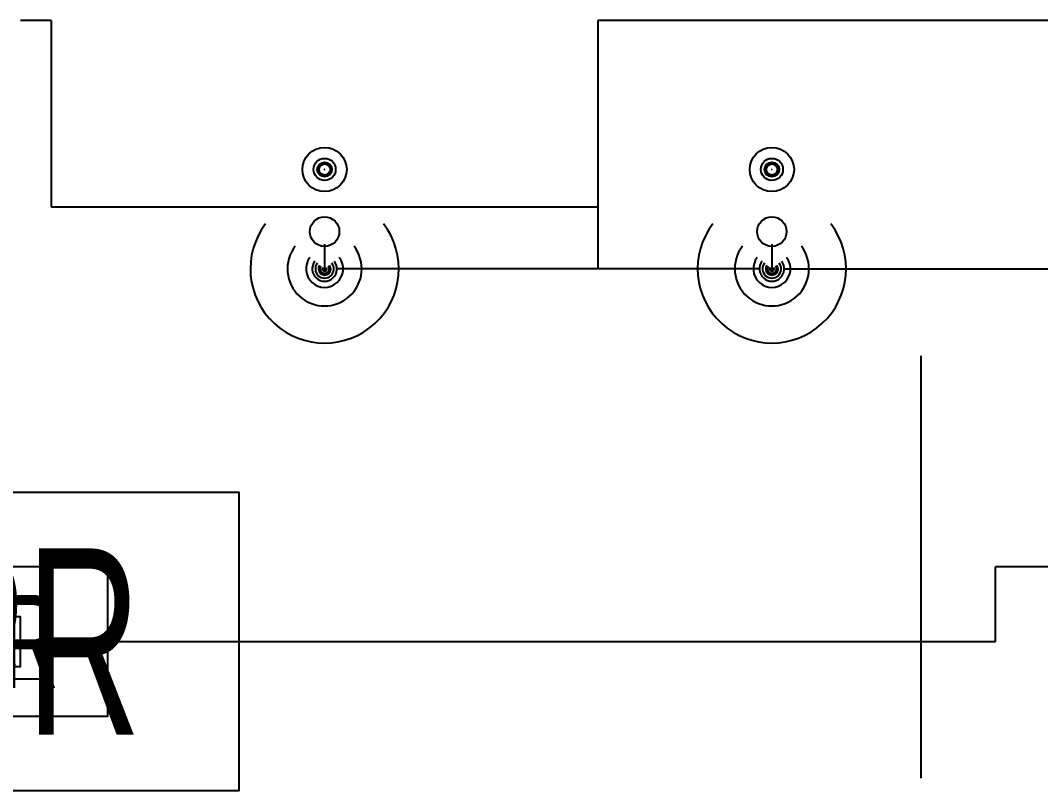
# Model space of a CAD drawing. Extents: x -22136 to 18501, y -126 to 776.
# Drawn here: x -2373.9 to -2045.5, y 139.7 to 387.7 of the extents above; entities that cross this region are included whole.
import ezdxf
from ezdxf.enums import TextEntityAlignment as Align

# ---------------------------------------------------------------- set-up
doc = ezdxf.new("R2010")
doc.units = 0
doc.header["$LTSCALE"] = 48
doc.header["$MEASUREMENT"] = 0
for name, color, linetype in [('F-SPRK-HEAD-N', 2, 'Continuous'), ('F-SPRK-HEAD-N @ 1 (1)', 2, 'Continuous'), ('F-SPRK-HEAD-N @ 1 (2)', 2, 'Continuous'), ('F-SPRK-HEAD-N @ 128', 2, 'Continuous'), ('F-SPRK-HEAD-N @ 192', 2, 'Continuous'), ('F-SPRK-HEAD-N @ 48', 2, 'Continuous'), ('F-SPRK-HEAD-N @ 64', 2, 'Continuous'), ('F-SPRK-HEAD-N @ 96', 2, 'Continuous'), ('F-SPRN-N', 1, 'Continuous'), ('F-SPRN-N @ 1 (1)', 1, 'Continuous'), ('F-SPRN-N @ 1 (2)', 1, 'Continuous'), ('F-SPRN-N @ 12', 1, 'Continuous'), ('F-SPRN-N @ 128', 1, 'Continuous'), ('F-SPRN-N @ 16', 1, 'Continuous'), ('F-SPRN-N @ 192', 1, 'Continuous'), ('F-SPRN-N @ 2', 1, 'Continuous'), ('F-SPRN-N @ 24', 1, 'Continuous'), ('F-SPRN-N @ 384', 1, 'Continuous'), ('F-SPRN-N @ 4', 1, 'Continuous'), ('F-SPRN-N @ 48', 1, 'Continuous'), ('F-SPRN-N @ 64', 1, 'Continuous'), ('F-SPRN-N @ 768', 1, 'Continuous'), ('F-SPRN-N @ 8', 1, 'Continuous'), ('F-SPRN-N @ 96', 1, 'Continuous')]:
    doc.layers.add(name, color=color, linetype=linetype)
doc.layers.add('P-SAN-DFU', color=7, linetype='Continuous', plot=False)
doc.styles.add('Arial Narrow', font='ARIALN.TTF')

# ---------------------------------------------------------------- blocks, each defined once
blk = doc.blocks.new('*U14')
blk.add_circle((0, 0), 0.037109375)
blk = doc.blocks.new('*U672')
at = {"layer": 'F-SPRK-HEAD-N @ 1 (1)'}
blk.add_blockref('*U14', (-2276.000000014936, 339.7428015229962), dxfattribs=at)
at = {"layer": 'F-SPRK-HEAD-N @ 1 (2)'}
blk.add_blockref('*U14', (-2276.000000014936, 339.7428015229962), dxfattribs=at)
at = {"layer": 'F-SPRK-HEAD-N @ 128', "xscale": 128, "yscale": 128, "zscale": 128}
blk.add_blockref('*U14', (-2276.000000014936, 319.7428015229962), dxfattribs=at)
at = {"layer": 'F-SPRK-HEAD-N @ 192', "xscale": 192, "yscale": 192, "zscale": 192}
blk.add_blockref('*U14', (-2276.000000014936, 339.7428015229962), dxfattribs=at)
at = {"layer": 'F-SPRK-HEAD-N @ 48', "xscale": 48, "yscale": 48, "zscale": 48}
blk.add_blockref('*U14', (-2276.000000014936, 339.7428015229962), dxfattribs=at)
at = {"layer": 'F-SPRK-HEAD-N @ 64', "xscale": 64, "yscale": 64, "zscale": 64}
blk.add_blockref('*U14', (-2276.000000014936, 339.7428015229962), dxfattribs=at)
at = {"layer": 'F-SPRK-HEAD-N @ 96', "xscale": 96, "yscale": 96, "zscale": 96}
blk.add_blockref('*U14', (-2276.000000014936, 339.7428015229962), dxfattribs=at)
blk = doc.blocks.new('*U673')
at = {"layer": 'F-SPRK-HEAD-N @ 1 (1)'}
blk.add_blockref('*U14', (-2132.000000014936, 339.7428015229962), dxfattribs=at)
at = {"layer": 'F-SPRK-HEAD-N @ 1 (2)'}
blk.add_blockref('*U14', (-2132.000000014936, 339.7428015229962), dxfattribs=at)
at = {"layer": 'F-SPRK-HEAD-N @ 128', "xscale": 128, "yscale": 128, "zscale": 128}
blk.add_blockref('*U14', (-2132.000000014936, 319.7428015229962), dxfattribs=at)
at = {"layer": 'F-SPRK-HEAD-N @ 192', "xscale": 192, "yscale": 192, "zscale": 192}
blk.add_blockref('*U14', (-2132.000000014936, 339.7428015229962), dxfattribs=at)
at = {"layer": 'F-SPRK-HEAD-N @ 48', "xscale": 48, "yscale": 48, "zscale": 48}
blk.add_blockref('*U14', (-2132.000000014936, 339.7428015229962), dxfattribs=at)
at = {"layer": 'F-SPRK-HEAD-N @ 64', "xscale": 64, "yscale": 64, "zscale": 64}
blk.add_blockref('*U14', (-2132.000000014936, 339.7428015229962), dxfattribs=at)
at = {"layer": 'F-SPRK-HEAD-N @ 96', "xscale": 96, "yscale": 96, "zscale": 96}
blk.add_blockref('*U14', (-2132.000000014936, 339.7428015229962), dxfattribs=at)
blk = doc.blocks.new('*U15')
at = {"linetype": 'Continuous'}
blk.add_arc((0, 0), 0.03111555437015312, 232.5669694738212, 127.4330305261797, dxfattribs=at)
blk = doc.blocks.new('*U675')
at = {"layer": 'F-SPRN-N @ 1 (1)', "rotation": 270}
blk.add_blockref('*U15', (-2276.000000014936, 307.7428015229962), dxfattribs=at)
at = {"layer": 'F-SPRN-N @ 1 (2)', "rotation": 270}
blk.add_blockref('*U15', (-2276.000000014936, 307.7428015229962), dxfattribs=at)
at = {"layer": 'F-SPRN-N @ 12', "xscale": 12, "yscale": 12, "zscale": 12, "rotation": 270}
blk.add_blockref('*U15', (-2276.000000014936, 307.7428015229962), dxfattribs=at)
at = {"layer": 'F-SPRN-N @ 128', "xscale": 128, "yscale": 128, "zscale": 128, "rotation": 270}
blk.add_blockref('*U15', (-2276.000000014936, 307.7428015229962), dxfattribs=at)
at = {"layer": 'F-SPRN-N @ 16', "xscale": 16, "yscale": 16, "zscale": 16, "rotation": 270}
blk.add_blockref('*U15', (-2276.000000014936, 307.7428015229962), dxfattribs=at)
at = {"layer": 'F-SPRN-N @ 192', "xscale": 192, "yscale": 192, "zscale": 192, "rotation": 270}
blk.add_blockref('*U15', (-2276.000000014936, 307.7428015229962), dxfattribs=at)
at = {"layer": 'F-SPRN-N @ 2', "xscale": 2, "yscale": 2, "zscale": 2, "rotation": 270}
blk.add_blockref('*U15', (-2276.000000014936, 307.7428015229962), dxfattribs=at)
at = {"layer": 'F-SPRN-N @ 24', "xscale": 24, "yscale": 24, "zscale": 24, "rotation": 270}
blk.add_blockref('*U15', (-2276.000000014936, 307.7428015229962), dxfattribs=at)
at = {"layer": 'F-SPRN-N @ 384', "xscale": 384, "yscale": 384, "zscale": 384, "rotation": 270}
blk.add_blockref('*U15', (-2276.000000014936, 307.7428015229962), dxfattribs=at)
at = {"layer": 'F-SPRN-N @ 4', "xscale": 4, "yscale": 4, "zscale": 4, "rotation": 270}
blk.add_blockref('*U15', (-2276.000000014936, 307.7428015229962), dxfattribs=at)
at = {"layer": 'F-SPRN-N @ 48', "xscale": 48, "yscale": 48, "zscale": 48, "rotation": 270}
blk.add_blockref('*U15', (-2276.000000014936, 307.7428015229962), dxfattribs=at)
at = {"layer": 'F-SPRN-N @ 64', "xscale": 64, "yscale": 64, "zscale": 64, "rotation": 270}
blk.add_blockref('*U15', (-2276.000000014936, 307.7428015229962), dxfattribs=at)
at = {"layer": 'F-SPRN-N @ 768', "xscale": 768, "yscale": 768, "zscale": 768, "rotation": 270}
blk.add_blockref('*U15', (-2276.000000014936, 307.7428015229962), dxfattribs=at)
at = {"layer": 'F-SPRN-N @ 8', "xscale": 8, "yscale": 8, "zscale": 8, "rotation": 270}
blk.add_blockref('*U15', (-2276.000000014936, 307.7428015229962), dxfattribs=at)
at = {"layer": 'F-SPRN-N @ 96', "xscale": 96, "yscale": 96, "zscale": 96, "rotation": 270}
blk.add_blockref('*U15', (-2276.000000014936, 307.7428015229962), dxfattribs=at)
blk = doc.blocks.new('*U676')
at = {"layer": 'F-SPRN-N @ 1 (1)', "rotation": 270}
blk.add_blockref('*U15', (-2132.000000014936, 307.7428015229962), dxfattribs=at)
at = {"layer": 'F-SPRN-N @ 1 (2)', "rotation": 270}
blk.add_blockref('*U15', (-2132.000000014936, 307.7428015229962), dxfattribs=at)
at = {"layer": 'F-SPRN-N @ 12', "xscale": 12, "yscale": 12, "zscale": 12, "rotation": 270}
blk.add_blockref('*U15', (-2132.000000014936, 307.7428015229962), dxfattribs=at)
at = {"layer": 'F-SPRN-N @ 128', "xscale": 128, "yscale": 128, "zscale": 128, "rotation": 270}
blk.add_blockref('*U15', (-2132.000000014936, 307.7428015229962), dxfattribs=at)
at = {"layer": 'F-SPRN-N @ 16', "xscale": 16, "yscale": 16, "zscale": 16, "rotation": 270}
blk.add_blockref('*U15', (-2132.000000014936, 307.7428015229962), dxfattribs=at)
at = {"layer": 'F-SPRN-N @ 192', "xscale": 192, "yscale": 192, "zscale": 192, "rotation": 270}
blk.add_blockref('*U15', (-2132.000000014936, 307.7428015229962), dxfattribs=at)
at = {"layer": 'F-SPRN-N @ 2', "xscale": 2, "yscale": 2, "zscale": 2, "rotation": 270}
blk.add_blockref('*U15', (-2132.000000014936, 307.7428015229962), dxfattribs=at)
at = {"layer": 'F-SPRN-N @ 24', "xscale": 24, "yscale": 24, "zscale": 24, "rotation": 270}
blk.add_blockref('*U15', (-2132.000000014936, 307.7428015229962), dxfattribs=at)
at = {"layer": 'F-SPRN-N @ 384', "xscale": 384, "yscale": 384, "zscale": 384, "rotation": 270}
blk.add_blockref('*U15', (-2132.000000014936, 307.7428015229962), dxfattribs=at)
at = {"layer": 'F-SPRN-N @ 4', "xscale": 4, "yscale": 4, "zscale": 4, "rotation": 270}
blk.add_blockref('*U15', (-2132.000000014936, 307.7428015229962), dxfattribs=at)
at = {"layer": 'F-SPRN-N @ 48', "xscale": 48, "yscale": 48, "zscale": 48, "rotation": 270}
blk.add_blockref('*U15', (-2132.000000014936, 307.7428015229962), dxfattribs=at)
at = {"layer": 'F-SPRN-N @ 64', "xscale": 64, "yscale": 64, "zscale": 64, "rotation": 270}
blk.add_blockref('*U15', (-2132.000000014936, 307.7428015229962), dxfattribs=at)
at = {"layer": 'F-SPRN-N @ 768', "xscale": 768, "yscale": 768, "zscale": 768, "rotation": 270}
blk.add_blockref('*U15', (-2132.000000014936, 307.7428015229962), dxfattribs=at)
at = {"layer": 'F-SPRN-N @ 8', "xscale": 8, "yscale": 8, "zscale": 8, "rotation": 270}
blk.add_blockref('*U15', (-2132.000000014936, 307.7428015229962), dxfattribs=at)
at = {"layer": 'F-SPRN-N @ 96', "xscale": 96, "yscale": 96, "zscale": 96, "rotation": 270}
blk.add_blockref('*U15', (-2132.000000014936, 307.7428015229962), dxfattribs=at)
blk = doc.blocks.new('*U12')
at = {"layer": 'DEFPOINTS'}
blk.add_lwpolyline([(-0.1099673390542166, -0.0625), (0.1099673390542164, -0.0625), (0.1099673390542164, 0.0625), (-0.1099673390542166, 0.0625)], close=True, dxfattribs=at)
at = {"style": 'Arial Narrow', "width": 0.75}
blk.add_text('SPR', height=0.078125, dxfattribs=at).set_placement((-1.799086849145543e-16, 0), align=Align.MIDDLE)
blk = doc.blocks.new('*U703')
at = {"layer": 'F-SPRN-N @ 1 (1)', "linetype": 'ByBlock', "lineweight": -2}
blk.add_blockref('*U12', (-2388.000000014936, 187.7428015229962), dxfattribs=at)
at = {"layer": 'F-SPRN-N @ 128', "linetype": 'ByBlock', "lineweight": -2, "xscale": 128, "yscale": 128, "zscale": 128}
blk.add_blockref('*U12', (-2388.000000014936, 187.7428015229962), dxfattribs=at)
at = {"layer": 'F-SPRN-N @ 192', "linetype": 'ByBlock', "lineweight": -2, "xscale": 192, "yscale": 192, "zscale": 192}
blk.add_blockref('*U12', (-2388.000000014936, 187.7428015229962), dxfattribs=at)
at = {"layer": 'F-SPRN-N @ 384', "linetype": 'ByBlock', "lineweight": -2, "xscale": 384, "yscale": 384, "zscale": 384}
blk.add_blockref('*U12', (-2388.000000014936, 187.7428015229962), dxfattribs=at)
at = {"layer": 'F-SPRN-N @ 48', "linetype": 'ByBlock', "lineweight": -2, "xscale": 48, "yscale": 48, "zscale": 48}
blk.add_blockref('*U12', (-2388.000000014936, 187.7428015229962), dxfattribs=at)
at = {"layer": 'F-SPRN-N @ 64', "linetype": 'ByBlock', "lineweight": -2, "xscale": 64, "yscale": 64, "zscale": 64}
blk.add_blockref('*U12', (-2388.000000014936, 187.7428015229962), dxfattribs=at)
at = {"layer": 'F-SPRN-N @ 768', "linetype": 'ByBlock', "lineweight": -2, "xscale": 768, "yscale": 768, "zscale": 768}
blk.add_blockref('*U12', (-2388.000000014936, 187.7428015229962), dxfattribs=at)
at = {"layer": 'F-SPRN-N @ 96', "linetype": 'ByBlock', "lineweight": -2, "xscale": 96, "yscale": 96, "zscale": 96}
blk.add_blockref('*U12', (-2388.000000014936, 187.7428015229962), dxfattribs=at)

msp = doc.modelspace()

# ---------------------------------------------------------------- linework, layer by layer
at = {"layer": 'F-SPRN-N'}
for p, q in [((-2364.000000014936, 387.7428015229964), (-2373.924180615996, 387.7428015229962)), ((-2364.000000014936, 387.7428015229962), (-2364.000000014936, 327.7428015229962)), ((-2188.000000014936, 387.7428015229962), (-2188.000000014936, 307.7428015229962)), ((-1968.000000014936, 387.7428015229962), (-2188.000000014936, 387.7428015229959)), ((-2364.000000014936, 327.7428015229962), (-2188.000000014936, 327.7428015229962)), ((-2276.000000014936, 315.7428015229962), (-2276.000000014936, 307.7428015229962)), ((-2132.000000014936, 315.7428015229962), (-2132.000000014936, 307.7428015229962)), ((-2136.000000014936, 307.7428015229962), (-2272.000000014936, 307.7428015229962)), ((-2128.000000014936, 307.7428015229962), (-1992.000000014936, 307.7428015229962)), ((-1402.075819413875, 211.7428015229962), (-2060.000000014936, 211.7428015229962)), ((-2060.000000014936, 187.7428015229962), (-2060.000000014936, 211.7428015229962)), ((-2372.000000014936, 187.7428015229962), (-2060.000000014936, 187.7428015229962))]:
    msp.add_line(p, q, dxfattribs=at)
at = {"layer": 'P-SAN-DFU'}
msp.add_line((-2084.000000014936, 279.7428015229962), (-2084.000000014936, 143.7428015229962), dxfattribs=at)

# ---------------------------------------------------------------- block references
at = {"layer": 'F-SPRK-HEAD-N'}
for name in ['*U672', '*U673']:
    msp.add_blockref(name, (0, 0), dxfattribs=at)
at = {"layer": 'F-SPRN-N'}
for name in ['*U675', '*U676', '*U703']:
    msp.add_blockref(name, (0, 0), dxfattribs=at)

doc.saveas('drawing.dxf')
